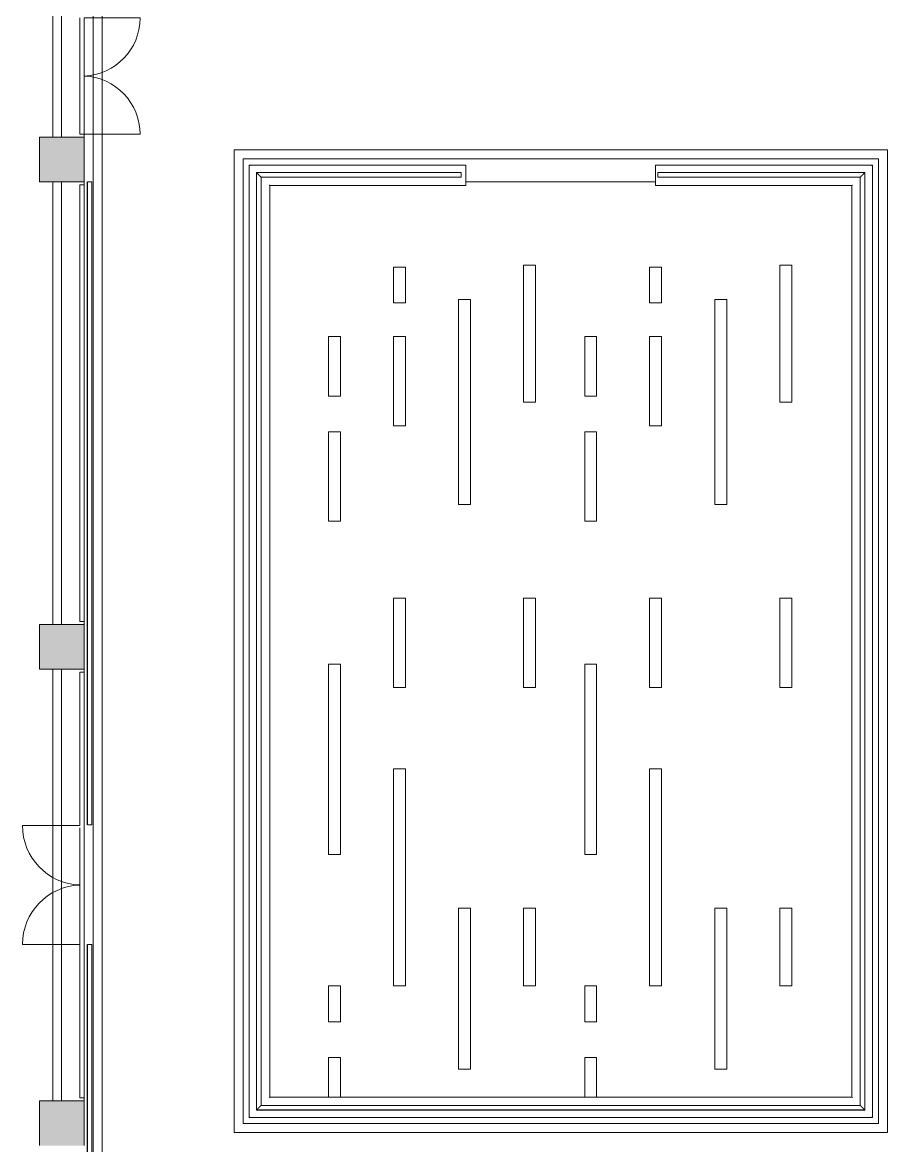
# Model space of a CAD drawing. Header units: millimetres. Extents: x -106145 to 154907, y -84585 to 152038.
# Drawn here: x 8351 to 22874, y 9360 to 28220 of the extents above; entities that cross this region are included whole.
import ezdxf

# ---------------------------------------------------------------- set-up
doc = ezdxf.new("R2010")
doc.units = ezdxf.units.MM
for name, color, linetype, lineweight in [('A-DOOR', 7, 'Continuous', 5), ('A-FLOR', 7, 'Continuous', 5), ('A-FLOR-HRAL', 7, 'Continuous', 5), ('A-GLAZ-CWMG', 7, 'Continuous', 5), ('S-COLS', 7, 'Continuous', 5)]:
    doc.layers.add(name, color=color, linetype=linetype, lineweight=lineweight)

# ---------------------------------------------------------------- blocks, each defined once
blk = doc.blocks.new('Top Rail Type - Top Rail_Internal_-5592937-Site Plan -MAIN')
at = {"layer": 'A-FLOR-HRAL', "color": 254, "true_color": 0xdddddd}
for p, q in [((15714, 21698), (12281, 21698)), ((12281, 21698), (12281, 5957)), ((22492, 21698), (19019, 21698)), ((22492, 5957), (22492, 21698)), ((12358, 21622), (15714, 21622)), ((12358, 6033), (12358, 21622)), ((19019, 21622), (22416, 21622)), ((22416, 21622), (22416, 6033)), ((12281, 5957), (22492, 5957)), ((22416, 6033), (12358, 6033))]:
    blk.add_line(p, q, dxfattribs=at)
at = {"layer": 'A-FLOR-HRAL', "color": 254, "true_color": 0xdddddd, "flags": 128}
for points in [[(15714, 21698), (15714, 21697), (15714, 21695), (15714, 21691), (15714, 21686), (15714, 21679), (15714, 21672), (15714, 21664), (15714, 21656), (15714, 21648), (15714, 21641), (15714, 21635), (15714, 21629), (15714, 21625), (15714, 21623), (15714, 21622)], [(19019, 21622), (19019, 21623), (19019, 21625), (19019, 21629), (19019, 21635), (19019, 21641), (19019, 21648), (19019, 21656), (19019, 21664), (19019, 21672), (19019, 21679), (19019, 21686), (19019, 21691), (19019, 21695), (19019, 21697), (19019, 21698)]]:
    blk.add_lwpolyline(points, dxfattribs=at)
at = {"layer": 'A-FLOR-HRAL', "color": 254, "true_color": 0xdddddd}
for points in [[(12281, 21698), (12281, 21698), (12282, 21698), (12284, 21695), (12288, 21692), (12291, 21688), (12294, 21686), (12297, 21683), (12300, 21679), (12304, 21676), (12308, 21672), (12312, 21668), (12315, 21664), (12319, 21660), (12323, 21656), (12327, 21652), (12331, 21648), (12335, 21645), (12339, 21641), (12342, 21638), (12345, 21635), (12348, 21632), (12351, 21628), (12354, 21625), (12357, 21623), (12358, 21622), (12358, 21622)], [(22492, 21698), (22492, 21698), (22491, 21698), (22489, 21695), (22485, 21692), (22482, 21688), (22479, 21686), (22476, 21683), (22473, 21679), (22469, 21676), (22466, 21672), (22462, 21668), (22458, 21664), (22454, 21660), (22450, 21656), (22446, 21652), (22442, 21648), (22438, 21645), (22435, 21641), (22431, 21638), (22428, 21635), (22425, 21632), (22422, 21628), (22419, 21625), (22416, 21623), (22416, 21622), (22416, 21622)], [(12281, 5957), (12281, 5957), (12282, 5958), (12284, 5960), (12288, 5963), (12291, 5967), (12294, 5970), (12297, 5973), (12300, 5976), (12304, 5980), (12308, 5983), (12312, 5987), (12315, 5991), (12319, 5995), (12323, 5999), (12327, 6003), (12331, 6007), (12335, 6011), (12339, 6014), (12342, 6018), (12345, 6021), (12348, 6023), (12351, 6027), (12354, 6030), (12357, 6033), (12358, 6033), (12358, 6033)], [(22492, 5957), (22492, 5957), (22491, 5958), (22489, 5960), (22485, 5963), (22482, 5967), (22479, 5970), (22476, 5973), (22473, 5976), (22469, 5980), (22466, 5983), (22462, 5987), (22458, 5991), (22454, 5995), (22450, 5999), (22446, 6003), (22442, 6007), (22438, 6011), (22435, 6014), (22431, 6018), (22428, 6021), (22425, 6023), (22422, 6027), (22419, 6030), (22416, 6033), (22416, 6033), (22416, 6033)]]:
    blk.add_open_spline(points, degree=3, knots=[0, 0, 0, 0, 0.066667, 0.133333, 0.2, 0.233333, 0.266667, 0.3, 0.333333, 0.366667, 0.4, 0.433333, 0.466667, 0.5, 0.533333, 0.566667, 0.6, 0.633333, 0.666667, 0.7, 0.733333, 0.766667, 0.8, 0.866667, 0.933333, 1, 1, 1, 1], dxfattribs=at)
blk = doc.blocks.new('Top Rail Type - Top Rail_Internal_-V41-Site Plan -MAIN')
at = {"layer": 'A-FLOR-HRAL', "color": 254, "true_color": 0xdddddd}
for p, q in [((12281, 21699), (12281, 5956)), ((15714, 21699), (12281, 21699)), ((22492, 21699), (19019, 21699)), ((22492, 5956), (22492, 21699)), ((12358, 21621), (12358, 6034)), ((15714, 21621), (12358, 21621)), ((22415, 21621), (19019, 21621)), ((22415, 6034), (22415, 21621)), ((12281, 5956), (22492, 5956)), ((12358, 6034), (22415, 6034))]:
    blk.add_line(p, q, dxfattribs=at)
blk = doc.blocks.new('Rectangular Mullion - 50 x 75mm-14683533-Site Plan -MAIN')
at = {"layer": 'A-GLAZ-CWMG', "color": 254, "true_color": 0xdddddd}
for p, q in [((9314, 10160), (9314, 11425)), ((9389, 11425), (9389, 10160)), ((9389, 10160), (9314, 10160))]:
    blk.add_line(p, q, dxfattribs=at)
blk = doc.blocks.new('Rectangular Mullion - 50 x 75mm-14683521-Site Plan -MAIN')
at = {"layer": 'A-GLAZ-CWMG', "color": 254, "true_color": 0xdddddd}
for p, q in [((9314, 12735), (9314, 14693)), ((9389, 14693), (9389, 12735))]:
    blk.add_line(p, q, dxfattribs=at)
blk = doc.blocks.new('Rectangular Mullion - 50 x 75mm-14683510-Site Plan -MAIN')
at = {"layer": 'A-GLAZ-CWMG', "color": 254, "true_color": 0xdddddd}
for p, q in [((9314, 14735), (9314, 16050)), ((9389, 16050), (9389, 14735))]:
    blk.add_line(p, q, dxfattribs=at)
blk = doc.blocks.new('Rectangular Mullion - 50 x 75mm-14683962-Site Plan -MAIN')
at = {"layer": 'A-GLAZ-CWMG', "color": 254, "true_color": 0xdddddd}
for p, q in [((9314, 18160), (9314, 19203)), ((9389, 19203), (9389, 18160)), ((9389, 18160), (9314, 18160))]:
    blk.add_line(p, q, dxfattribs=at)
blk = doc.blocks.new('Rectangular Mullion - 50 x 75mm-14162959-Site Plan -MAIN')
at = {"layer": 'A-GLAZ-CWMG', "color": 254, "true_color": 0xdddddd}
for p, q in [((9314, -5685), (9314, -3735)), ((9389, -3735), (9389, -5685)), ((9389, -5685), (9314, -5685))]:
    blk.add_line(p, q, dxfattribs=at)
blk = doc.blocks.new('Rectangular Mullion - 50 x 75mm-14621955-Site Plan -MAIN')
at = {"layer": 'A-GLAZ-CWMG', "color": 254, "true_color": 0xdddddd}
for p, q in [((9314, 5073), (9314, 6123)), ((9389, 6123), (9389, 5073))]:
    blk.add_line(p, q, dxfattribs=at)
blk = doc.blocks.new('Floors 3 - Floors 2-8514447-Site Plan -MAIN')
at = {"layer": 'A-FLOR', "color": 254, "true_color": 0xdddddd}
for p, q in [((15797, 21825), (12159, 21825)), ((12159, 21825), (12159, 5830)), ((15797, 21825), (15797, 21815)), ((15797, 21815), (15797, 21490)), ((22619, 21825), (18981, 21825)), ((18981, 21815), (18981, 21825)), ((18981, 21815), (18981, 21490)), ((22619, 5830), (22619, 21825)), ((12504, 21480), (15797, 21480)), ((12504, 6175), (12504, 21480)), ((15797, 21490), (15797, 21480)), ((18981, 21480), (18981, 21490)), ((18981, 21480), (22274, 21480)), ((22274, 21480), (22274, 6175)), ((22274, 6175), (12504, 6175)), ((12159, 5830), (22619, 5830))]:
    blk.add_line(p, q, dxfattribs=at)
for points, knots in [([(12159, 21825), (12159, 21825), (12159, 21825), (12159, 21824), (12160, 21824), (12161, 21823), (12161, 21823), (12162, 21822), (12163, 21821), (12164, 21820), (12164, 21820), (12165, 21819), (12167, 21817), (12168, 21816), (12169, 21815)], [0.5, 0.5, 0.5, 0.5, 0.5833333, 0.625, 0.6666667, 0.7083333, 0.7291667, 0.75, 0.7916667, 0.8333333, 0.8541667, 0.875, 0.9166667, 1, 1, 1, 1]), ([(22619, 21825), (22619, 21825), (22619, 21825), (22618, 21824), (22617, 21824), (22617, 21823), (22616, 21823), (22616, 21822), (22615, 21821), (22614, 21820), (22613, 21820), (22612, 21819), (22611, 21817), (22610, 21816), (22609, 21815)], [0.5, 0.5, 0.5, 0.5, 0.5833333, 0.625, 0.6666667, 0.7083333, 0.7291667, 0.75, 0.7916667, 0.8333333, 0.8541667, 0.875, 0.9166667, 1, 1, 1, 1]), ([(12494, 21490), (12495, 21489), (12496, 21488), (12498, 21486), (12499, 21485), (12499, 21485), (12500, 21484), (12501, 21483), (12501, 21483), (12502, 21482), (12502, 21481), (12503, 21481), (12504, 21480), (12504, 21480), (12504, 21480)], [0, 0, 0, 0, 0.0833333, 0.125, 0.1666667, 0.1875, 0.2083333, 0.25, 0.2708333, 0.2916667, 0.3333333, 0.375, 0.4166667, 0.5, 0.5, 0.5, 0.5]), ([(22284, 21490), (22283, 21489), (22282, 21488), (22280, 21486), (22279, 21485), (22278, 21485), (22277, 21484), (22277, 21483), (22276, 21483), (22276, 21482), (22275, 21481), (22274, 21481), (22274, 21480), (22274, 21480), (22274, 21480)], [0, 0, 0, 0, 0.0833333, 0.125, 0.1666667, 0.1875, 0.2083333, 0.25, 0.2708333, 0.2916667, 0.3333333, 0.375, 0.4166667, 0.5, 0.5, 0.5, 0.5]), ([(12494, 6165), (12495, 6166), (12496, 6167), (12498, 6169), (12499, 6170), (12499, 6171), (12500, 6171), (12501, 6172), (12501, 6173), (12502, 6173), (12502, 6174), (12503, 6174), (12504, 6175), (12504, 6175), (12504, 6175)], [0, 0, 0, 0, 0.0833333, 0.125, 0.1666667, 0.1875, 0.2083333, 0.25, 0.2708333, 0.2916667, 0.3333333, 0.375, 0.4166667, 0.5, 0.5, 0.5, 0.5]), ([(22284, 6165), (22283, 6166), (22282, 6167), (22280, 6169), (22279, 6170), (22278, 6171), (22277, 6171), (22277, 6172), (22276, 6173), (22276, 6173), (22275, 6174), (22274, 6174), (22274, 6175), (22274, 6175), (22274, 6175)], [0, 0, 0, 0, 0.0833333, 0.125, 0.1666667, 0.1875, 0.2083333, 0.25, 0.2708333, 0.2916667, 0.3333333, 0.375, 0.4166667, 0.5, 0.5, 0.5, 0.5]), ([(12159, 5830), (12159, 5830), (12159, 5830), (12159, 5831), (12160, 5831), (12161, 5832), (12161, 5833), (12162, 5833), (12163, 5834), (12164, 5835), (12164, 5836), (12165, 5836), (12167, 5838), (12168, 5839), (12169, 5840)], [0.5, 0.5, 0.5, 0.5, 0.5833333, 0.625, 0.6666667, 0.7083333, 0.7291667, 0.75, 0.7916667, 0.8333333, 0.8541667, 0.875, 0.9166667, 1, 1, 1, 1]), ([(22619, 5830), (22619, 5830), (22619, 5830), (22618, 5831), (22617, 5831), (22617, 5832), (22616, 5833), (22616, 5833), (22615, 5834), (22614, 5835), (22613, 5836), (22612, 5836), (22611, 5838), (22610, 5839), (22609, 5840)], [0.5, 0.5, 0.5, 0.5, 0.5833333, 0.625, 0.6666667, 0.7083333, 0.7291667, 0.75, 0.7916667, 0.8333333, 0.8541667, 0.875, 0.9166667, 1, 1, 1, 1])]:
    blk.add_open_spline(points, degree=3, knots=knots, dxfattribs=at)
blk = doc.blocks.new('Rectangular Mullion - 50 x 75mm-14683534-Site Plan -MAIN')
at = {"layer": 'A-GLAZ-CWMG', "color": 254, "true_color": 0xdddddd}
for p, q in [((9314, 11425), (9314, 12735)), ((9389, 12735), (9389, 11425))]:
    blk.add_line(p, q, dxfattribs=at)
blk = doc.blocks.new('Rectangular Mullion - 50 x 75mm-14683511-Site Plan -MAIN')
at = {"layer": 'A-GLAZ-CWMG', "color": 254, "true_color": 0xdddddd}
for p, q in [((9314, 17310), (9389, 17310)), ((9314, 16050), (9314, 17310)), ((9389, 17310), (9389, 16050))]:
    blk.add_line(p, q, dxfattribs=at)
blk = doc.blocks.new('Top Rail Type - Top Rail_Internal_-14625987-Site Plan -MAIN')
at = {"layer": 'A-FLOR-HRAL', "color": 254, "true_color": 0xdddddd}
for p, q in [((9441, 8735), (9441, -1965)), ((9517, -1965), (9517, 8735))]:
    blk.add_line(p, q, dxfattribs=at)
at = {"layer": 'A-FLOR-HRAL', "color": 254, "true_color": 0xdddddd, "flags": 128}
for points in [[(9441, 8735), (9442, 8735), (9444, 8735), (9448, 8735), (9454, 8735), (9460, 8735), (9467, 8735), (9475, 8735), (9483, 8735), (9491, 8735), (9498, 8735), (9505, 8735), (9510, 8735), (9514, 8735), (9516, 8735), (9517, 8735)], [(9517, -1965), (9516, -1965), (9514, -1965), (9510, -1965), (9505, -1965), (9498, -1965), (9491, -1965), (9483, -1965), (9475, -1965), (9467, -1965), (9460, -1965), (9454, -1965), (9448, -1965), (9444, -1965), (9442, -1965), (9441, -1965)]]:
    blk.add_lwpolyline(points, dxfattribs=at)
blk = doc.blocks.new('Top Rail Type - Top Rail_Internal_-V56-Site Plan -MAIN')
at = {"layer": 'A-FLOR-HRAL', "color": 254, "true_color": 0xdddddd}
for p, q in [((9440, -1965), (9440, 8735)), ((9518, -1965), (9518, 8735))]:
    blk.add_line(p, q, dxfattribs=at)
blk = doc.blocks.new('Top Rail Type - Top Rail_Internal_-14626234-Site Plan -MAIN')
at = {"layer": 'A-FLOR-HRAL', "color": 254, "true_color": 0xdddddd}
for p, q in [((9441, 21545), (9441, 10745)), ((9517, 10745), (9517, 21545))]:
    blk.add_line(p, q, dxfattribs=at)
at = {"layer": 'A-FLOR-HRAL', "color": 254, "true_color": 0xdddddd, "flags": 128}
for points in [[(9441, 21545), (9442, 21545), (9444, 21545), (9448, 21545), (9454, 21545), (9460, 21545), (9467, 21545), (9475, 21545), (9483, 21545), (9491, 21545), (9498, 21545), (9505, 21545), (9510, 21545), (9514, 21545), (9516, 21545), (9517, 21545)], [(9517, 10745), (9516, 10745), (9514, 10745), (9510, 10745), (9505, 10745), (9498, 10745), (9491, 10745), (9483, 10745), (9475, 10745), (9467, 10745), (9460, 10745), (9454, 10745), (9448, 10745), (9444, 10745), (9442, 10745), (9441, 10745)]]:
    blk.add_lwpolyline(points, dxfattribs=at)
blk = doc.blocks.new('Top Rail Type - Top Rail_Internal_-V57-Site Plan -MAIN')
at = {"layer": 'A-FLOR-HRAL', "color": 254, "true_color": 0xdddddd}
for p, q in [((9440, 10745), (9440, 21545)), ((9518, 10745), (9518, 21545))]:
    blk.add_line(p, q, dxfattribs=at)
blk = doc.blocks.new('M_Curtain Wall Dbl Glass - M_Curtain Wall Dbl Glass-14684491-Site Plan -MAIN')
at = {"layer": 'A-DOOR', "color": 254, "lineweight": 9, "true_color": 0xdddddd}
for p, q in [((-975, 37.5), (-975, 975)), ((975, 37.5), (975, 975))]:
    blk.add_line(p, q, dxfattribs=at)
at = {"layer": 'A-DOOR', "color": 254, "true_color": 0xdddddd}
for centre, start, end in [((-975, 0), 2.22229, 90), ((975, 0), 90, 177.77771)]:
    blk.add_arc(centre, 975, start, end, dxfattribs=at)
blk = doc.blocks.new('M_Curtain Wall Dbl Glass - M_Curtain Wall Dbl Glass-14684105-Site Plan -MAIN')
at = {"layer": 'A-DOOR', "color": 254, "lineweight": 9, "true_color": 0xdddddd}
for p, q in [((-1000, -37.5), (-1000, -1000)), ((1000, -37.5), (1000, -1000))]:
    blk.add_line(p, q, dxfattribs=at)
at = {"layer": 'A-DOOR', "color": 254, "true_color": 0xdddddd}
for centre, start, end in [((-1000, 0), 270, 357.83327), ((1000, 0), 182.16673, 270)]:
    blk.add_arc(centre, 1000, start, end, dxfattribs=at)
blk = doc.blocks.new('Rectangular Mullion - 50 x 75mm-14683944-Site Plan -MAIN')
at = {"layer": 'A-GLAZ-CWMG', "color": 254, "true_color": 0xdddddd}
for p, q in [((9314, 25495), (9389, 25495)), ((9314, 24453), (9314, 25495)), ((9389, 25495), (9389, 24453))]:
    blk.add_line(p, q, dxfattribs=at)
blk = doc.blocks.new('2022_11_09_AB BLOCKFACADE WITH CONTINOUS WINDOW_rvt-1-Site Plan -MAIN')
at = {"layer": 'S-COLS', "true_color": 0xeaeaea}
for points in [[(9259, 25545), (9389, 25545), (9389, 26295), (8639, 26295), (8639, 25545), (9103, 25545)], [(8639, 17360), (9389, 17360), (9389, 18110), (8639, 18110)], [(8639, 9360), (9389, 9360), (9389, 10110), (8639, 10110)]]:
    blk.add_hatch(color=254, dxfattribs=at).paths.add_polyline_path(points, flags=0)
at = {"layer": 'A-FLOR', "color": 254, "true_color": 0xdddddd}
for p, q in [((9539, 52920), (9539, -6405)), ((9689, -6255), (9689, 52770)), ((8859, 33435), (8859, 26295)), ((8859, 26295), (8859, 33435)), ((9009, 26295), (9009, 33435)), ((9009, 33435), (9009, 26295)), ((9389, 26295), (9389, 26345)), ((22874, 26080), (11904, 26080)), ((11904, 26080), (11904, 9580)), ((22874, 9580), (22874, 26080)), ((12054, 25930), (22724, 25930)), ((12054, 9730), (12054, 25930)), ((22724, 25930), (22724, 9730)), ((8859, 25545), (8859, 18110)), ((8859, 18110), (8859, 25545)), ((9009, 18110), (9009, 25545)), ((9009, 25545), (9009, 18110)), ((9389, 25495), (9389, 25545)), ((15797, 25545), (18981, 25545)), ((16765, 24146), (16965, 24146)), ((16765, 21846), (16765, 24146)), ((16765, 24146), (16765, 21846)), ((16965, 24146), (16765, 24146)), ((16965, 24146), (16965, 21846)), ((16965, 21846), (16965, 24146)), ((21065, 24146), (21265, 24146)), ((21065, 21846), (21065, 24146)), ((21065, 24146), (21065, 21846)), ((21265, 24146), (21065, 24146)), ((21265, 24146), (21265, 21846)), ((21265, 21846), (21265, 24146)), ((14580, 24109), (14780, 24109)), ((14580, 23509), (14580, 24109)), ((14580, 24109), (14580, 23509)), ((14780, 24109), (14580, 24109)), ((14780, 24109), (14780, 23509)), ((14780, 23509), (14780, 24109)), ((18880, 24109), (19080, 24109)), ((18880, 23509), (18880, 24109)), ((18880, 24109), (18880, 23509)), ((19080, 24109), (18880, 24109)), ((19080, 24109), (19080, 23509)), ((19080, 23509), (19080, 24109)), ((14780, 23509), (14580, 23509)), ((14580, 23509), (14780, 23509)), ((15674, 23566), (15874, 23566)), ((15674, 20126), (15674, 23566)), ((15674, 23566), (15674, 20126)), ((15874, 23566), (15674, 23566)), ((15874, 23566), (15874, 20126)), ((15874, 20126), (15874, 23566)), ((19080, 23509), (18880, 23509)), ((18880, 23509), (19080, 23509)), ((19974, 23566), (20174, 23566)), ((19974, 20126), (19974, 23566)), ((19974, 23566), (19974, 20126)), ((20174, 23566), (19974, 23566)), ((20174, 23566), (20174, 20126)), ((20174, 20126), (20174, 23566)), ((13490, 22946), (13690, 22946)), ((13490, 21946), (13490, 22946)), ((13490, 22946), (13490, 21946)), ((13690, 22946), (13490, 22946)), ((13690, 22946), (13690, 21946)), ((13690, 21946), (13690, 22946)), ((14580, 22946), (14780, 22946)), ((14580, 21446), (14580, 22946)), ((14580, 22946), (14580, 21446)), ((14780, 22946), (14580, 22946)), ((14780, 22946), (14780, 21446)), ((14780, 21446), (14780, 22946)), ((17790, 22946), (17990, 22946)), ((17790, 21946), (17790, 22946)), ((17790, 22946), (17790, 21946)), ((17990, 22946), (17790, 22946)), ((17990, 22946), (17990, 21946)), ((17990, 21946), (17990, 22946)), ((18880, 22946), (19080, 22946)), ((18880, 21446), (18880, 22946)), ((18880, 22946), (18880, 21446)), ((19080, 22946), (18880, 22946)), ((19080, 22946), (19080, 21446)), ((19080, 21446), (19080, 22946)), ((13690, 21946), (13490, 21946)), ((13490, 21946), (13690, 21946)), ((17990, 21946), (17790, 21946)), ((17790, 21946), (17990, 21946)), ((16965, 21846), (16765, 21846)), ((16765, 21846), (16965, 21846)), ((21265, 21846), (21065, 21846)), ((21065, 21846), (21265, 21846)), ((13490, 21346), (13690, 21346)), ((13490, 19846), (13490, 21346)), ((13490, 21346), (13490, 19846)), ((13690, 21346), (13490, 21346)), ((13690, 21346), (13690, 19846)), ((13690, 19846), (13690, 21346)), ((14780, 21446), (14580, 21446)), ((14580, 21446), (14780, 21446)), ((17790, 21346), (17990, 21346)), ((17790, 19846), (17790, 21346)), ((17790, 21346), (17790, 19846)), ((17990, 21346), (17790, 21346)), ((17990, 21346), (17990, 19846)), ((17990, 19846), (17990, 21346)), ((19080, 21446), (18880, 21446)), ((18880, 21446), (19080, 21446)), ((15874, 20126), (15674, 20126)), ((15674, 20126), (15874, 20126)), ((20174, 20126), (19974, 20126)), ((19974, 20126), (20174, 20126)), ((13690, 19846), (13490, 19846)), ((13490, 19846), (13690, 19846)), ((17990, 19846), (17790, 19846)), ((17790, 19846), (17990, 19846)), ((14580, 18552), (14780, 18552)), ((14580, 17052), (14580, 18552)), ((14580, 18552), (14580, 17052)), ((14780, 18552), (14580, 18552)), ((14780, 18552), (14780, 17052)), ((14780, 17052), (14780, 18552)), ((16765, 18552), (16965, 18552)), ((16765, 17052), (16765, 18552)), ((16765, 18552), (16765, 17052)), ((16965, 18552), (16765, 18552)), ((16965, 18552), (16965, 17052)), ((16965, 17052), (16965, 18552)), ((18880, 18552), (19080, 18552)), ((18880, 17052), (18880, 18552)), ((18880, 18552), (18880, 17052)), ((19080, 18552), (18880, 18552)), ((19080, 18552), (19080, 17052)), ((19080, 17052), (19080, 18552)), ((21065, 18552), (21265, 18552)), ((21065, 17052), (21065, 18552)), ((21065, 18552), (21065, 17052)), ((21265, 18552), (21065, 18552)), ((21265, 18552), (21265, 17052)), ((21265, 17052), (21265, 18552)), ((9389, 18110), (9389, 18160)), ((8859, 17360), (8859, 10110)), ((8859, 10110), (8859, 17360)), ((9009, 10110), (9009, 17360)), ((9009, 17360), (9009, 10110)), ((9389, 17310), (9389, 17360)), ((13490, 17445), (13690, 17445)), ((13490, 14245), (13490, 17445)), ((13490, 17445), (13490, 14245)), ((13690, 17445), (13490, 17445)), ((13690, 17445), (13690, 14245)), ((13690, 14245), (13690, 17445)), ((17790, 17445), (17990, 17445)), ((17790, 14245), (17790, 17445)), ((17790, 17445), (17790, 14245)), ((17990, 17445), (17790, 17445)), ((17990, 17445), (17990, 14245)), ((17990, 14245), (17990, 17445)), ((14780, 17052), (14580, 17052)), ((14580, 17052), (14780, 17052)), ((16965, 17052), (16765, 17052)), ((16765, 17052), (16965, 17052)), ((19080, 17052), (18880, 17052)), ((18880, 17052), (19080, 17052)), ((21265, 17052), (21065, 17052)), ((21065, 17052), (21265, 17052)), ((14580, 15684), (14780, 15684)), ((14580, 12040), (14580, 15684)), ((14580, 15684), (14580, 12040)), ((14780, 15684), (14580, 15684)), ((14780, 15684), (14780, 12040)), ((14780, 12040), (14780, 15684)), ((18880, 15684), (19080, 15684)), ((18880, 12040), (18880, 15684)), ((18880, 15684), (18880, 12040)), ((19080, 15684), (18880, 15684)), ((19080, 15684), (19080, 12040)), ((19080, 12040), (19080, 15684)), ((9389, 14693), (9389, 14735)), ((13690, 14245), (13490, 14245)), ((13490, 14245), (13690, 14245)), ((17990, 14245), (17790, 14245)), ((17790, 14245), (17990, 14245)), ((15674, 13346), (15874, 13346)), ((15674, 10640), (15674, 13346)), ((15674, 13346), (15674, 10640)), ((15874, 13346), (15674, 13346)), ((15874, 13346), (15874, 10640)), ((15874, 10640), (15874, 13346)), ((16765, 13346), (16965, 13346)), ((16765, 12040), (16765, 13346)), ((16765, 13346), (16765, 12040)), ((16965, 13346), (16765, 13346)), ((16965, 13346), (16965, 12040)), ((16965, 12040), (16965, 13346)), ((19974, 13346), (20174, 13346)), ((19974, 10640), (19974, 13346)), ((19974, 13346), (19974, 10640)), ((20174, 13346), (19974, 13346)), ((20174, 13346), (20174, 10640)), ((20174, 10640), (20174, 13346)), ((21065, 13346), (21265, 13346)), ((21065, 12040), (21065, 13346)), ((21065, 13346), (21065, 12040)), ((21265, 13346), (21065, 13346)), ((21265, 13346), (21265, 12040)), ((21265, 12040), (21265, 13346)), ((13490, 12040), (13690, 12040)), ((13490, 11440), (13490, 12040)), ((13490, 12040), (13490, 11440)), ((13690, 12040), (13490, 12040)), ((13690, 12040), (13690, 11440)), ((13690, 11440), (13690, 12040)), ((14780, 12040), (14580, 12040)), ((14580, 12040), (14780, 12040)), ((16965, 12040), (16765, 12040)), ((16765, 12040), (16965, 12040)), ((17790, 12040), (17990, 12040)), ((17790, 11440), (17790, 12040)), ((17790, 12040), (17790, 11440)), ((17990, 12040), (17790, 12040)), ((17990, 12040), (17990, 11440)), ((17990, 11440), (17990, 12040)), ((19080, 12040), (18880, 12040)), ((18880, 12040), (19080, 12040)), ((21265, 12040), (21065, 12040)), ((21065, 12040), (21265, 12040)), ((13690, 11440), (13490, 11440)), ((13490, 11440), (13690, 11440)), ((17990, 11440), (17790, 11440)), ((17790, 11440), (17990, 11440)), ((13490, 10840), (13690, 10840)), ((13490, 10175), (13490, 10840)), ((13490, 10840), (13490, 10175)), ((13690, 10840), (13490, 10840)), ((13690, 10840), (13690, 10175)), ((13690, 10175), (13690, 10840)), ((17790, 10840), (17990, 10840)), ((17790, 10174), (17790, 10840)), ((17790, 10840), (17790, 10174)), ((17990, 10840), (17790, 10840)), ((17990, 10840), (17990, 10174)), ((17990, 10174), (17990, 10840)), ((15874, 10640), (15674, 10640)), ((15674, 10640), (15874, 10640)), ((20174, 10640), (19974, 10640)), ((19974, 10640), (20174, 10640)), ((9389, 10110), (9389, 10160)), ((22724, 9730), (12054, 9730)), ((11904, 9580), (22874, 9580))]:
    blk.add_line(p, q, dxfattribs=at)
at = {"layer": 'S-COLS', "color": 254, "true_color": 0xdddddd}
for p, q in [((9389, 26295), (8639, 26295)), ((8639, 26295), (8639, 25545)), ((9389, 25545), (9389, 26295)), ((8639, 25545), (9389, 25545)), ((9389, 18110), (8639, 18110)), ((8639, 18110), (8639, 17360)), ((9389, 17360), (9389, 18110)), ((8639, 17360), (9389, 17360)), ((9389, 10110), (8639, 10110)), ((8639, 10110), (8639, 9360)), ((9389, 9360), (9389, 10110))]:
    blk.add_line(p, q, dxfattribs=at)
at = {"color": 253, "lineweight": 5, "true_color": 0xaaaaaa}
for name, p in [('Rectangular Mullion - 50 x 75mm-14162959-Site Plan -MAIN', (0, 32030)), ('Floors 3 - Floors 2-8514447-Site Plan -MAIN', (0, 4000)), ('Top Rail Type - Top Rail_Internal_-V41-Site Plan -MAIN', (0, 4000)), ('Top Rail Type - Top Rail_Internal_-5592937-Site Plan -MAIN', (0, 4000)), ('Rectangular Mullion - 50 x 75mm-14683944-Site Plan -MAIN', (0, 0)), ('Top Rail Type - Top Rail_Internal_-V57-Site Plan -MAIN', (0, 4000)), ('Top Rail Type - Top Rail_Internal_-14626234-Site Plan -MAIN', (0, 4000)), ('Rectangular Mullion - 50 x 75mm-14621955-Site Plan -MAIN', (0, 18330)), ('Rectangular Mullion - 50 x 75mm-14621955-Site Plan -MAIN', (0, 17280)), ('Rectangular Mullion - 50 x 75mm-14621955-Site Plan -MAIN', (0, 16230)), ('Rectangular Mullion - 50 x 75mm-14621955-Site Plan -MAIN', (0, 15180)), ('Rectangular Mullion - 50 x 75mm-14621955-Site Plan -MAIN', (0, 14130)), ('Rectangular Mullion - 50 x 75mm-14683962-Site Plan -MAIN', (0, 0)), ('Rectangular Mullion - 50 x 75mm-14683511-Site Plan -MAIN', (0, 0)), ('Rectangular Mullion - 50 x 75mm-14683510-Site Plan -MAIN', (0, 0)), ('Rectangular Mullion - 50 x 75mm-14683521-Site Plan -MAIN', (0, 0)), ('Rectangular Mullion - 50 x 75mm-14683534-Site Plan -MAIN', (0, 0)), ('Top Rail Type - Top Rail_Internal_-V56-Site Plan -MAIN', (0, 4000)), ('Top Rail Type - Top Rail_Internal_-14625987-Site Plan -MAIN', (0, 4000)), ('Rectangular Mullion - 50 x 75mm-14683533-Site Plan -MAIN', (0, 0))]:
    blk.add_blockref(name, p, dxfattribs=at)
at = {"color": 253, "lineweight": 5, "true_color": 0xaaaaaa, "rotation": 269.9999999999995}
for name, p in [('M_Curtain Wall Dbl Glass - M_Curtain Wall Dbl Glass-14684491-Site Plan -MAIN', (9351, 27320)), ('M_Curtain Wall Dbl Glass - M_Curtain Wall Dbl Glass-14684105-Site Plan -MAIN', (9351, 13735))]:
    blk.add_blockref(name, p, dxfattribs=at)

msp = doc.modelspace()

# ---------------------------------------------------------------- block references
at = {"lineweight": 5}
msp.add_blockref('2022_11_09_AB BLOCKFACADE WITH CONTINOUS WINDOW_rvt-1-Site Plan -MAIN', (0, 0), dxfattribs=at)

doc.saveas('drawing.dxf')
